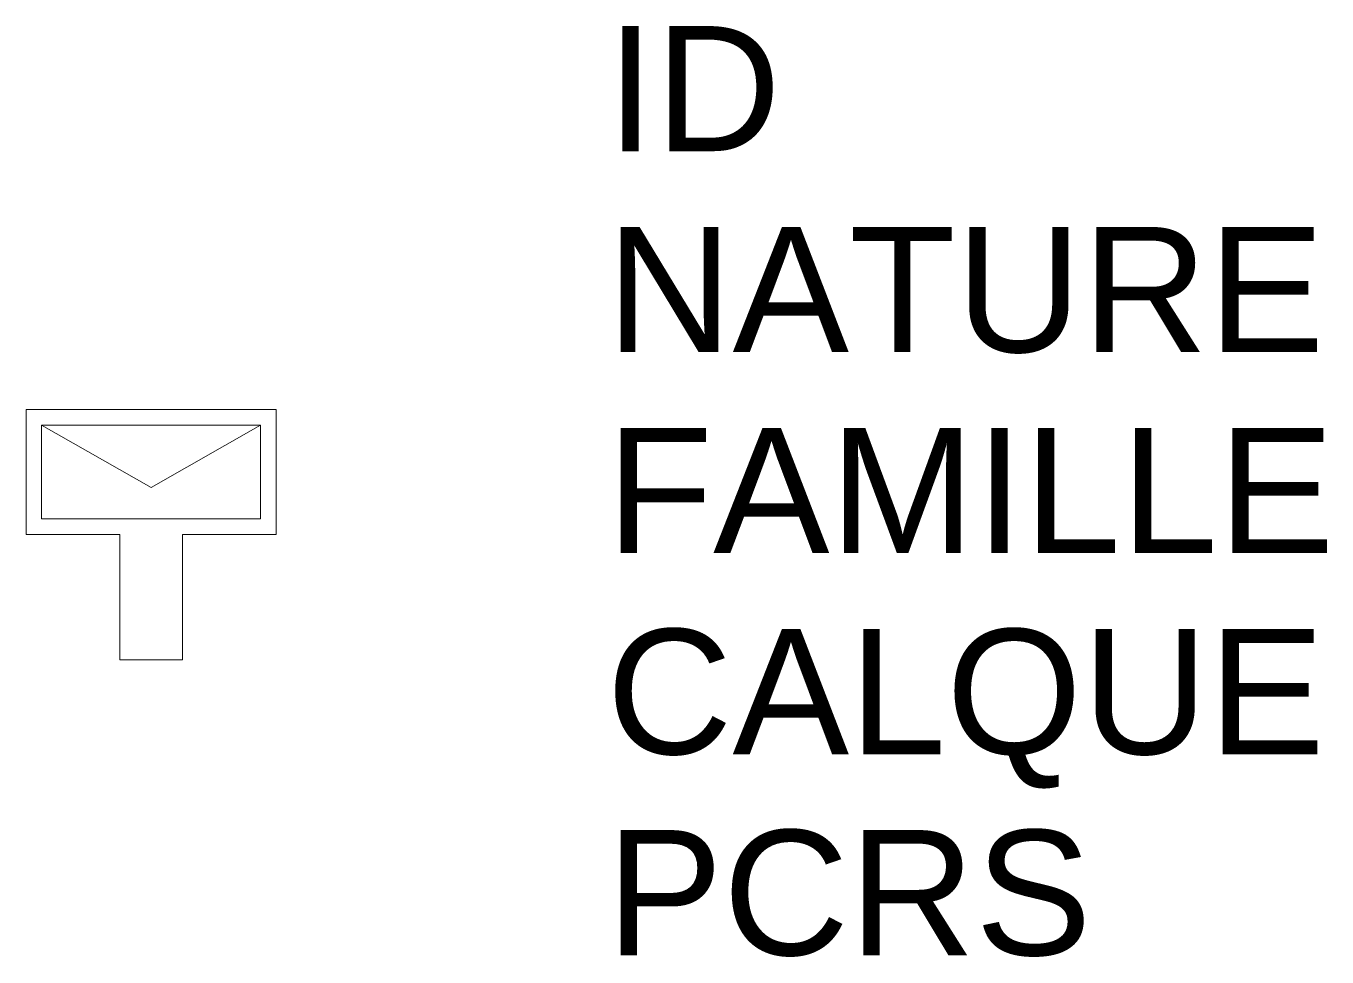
# Model space of a CAD drawing. Header units: metres. Extents: x -0.2 to 1.88, y -0.68 to 0.81.
import ezdxf

# ---------------------------------------------------------------- set-up
doc = ezdxf.new("R2010")
doc.units = ezdxf.units.M
doc.linetypes.add('Socle_Continu', pattern=[2.5, 2.5, 0])
doc.layers.add('TELEC_SCS', color=3, linetype='Socle_Continu', lineweight=13)
doc.styles.get("Standard").update_dxf_attribs({"font": 'arial.ttf'})

msp = doc.modelspace()

# ---------------------------------------------------------------- linework, layer by layer
at = {"layer": 'TELEC_SCS', "linetype": 'Socle_Continu'}
for p, q in [((-0.175, 0.175), (0, 0.075)), ((0, 0.075), (0.175, 0.175))]:
    msp.add_line(p, q, dxfattribs=at)
at = {"layer": 'TELEC_SCS', "linetype": 'Socle_Continu', "flags": 128}
for points in [[(0.2, 0), (0.05, 0), (0.05, -0.2), (-0.05, -0.2), (-0.05, 0), (-0.2, 0), (-0.2, 0.2), (0.2, 0.2)], [(-0.175, 0.025), (-0.175, 0.175), (0.175, 0.175), (0.175, 0.025)]]:
    msp.add_lwpolyline(points, close=True, dxfattribs=at)

# ---------------------------------------------------------------- texts
at = {"layer": 'TELEC_SCS', "linetype": 'Socle_Continu', "flags": 9}
for tag, p, s in [('ID', (0.7281, 0.6128), 'IP_0650'), ('NATURE', (0.7281, 0.2916), 'Boîte aux lettres'), ('FAMILLE', (0.7281, -0.0297), 'Télécommunication'), ('CALQUE', (0.7281, -0.351), 'TELEC_SCS'), ('PCRS', (0.7281, -0.6723), 'HabillageSymbole')]:
    msp.add_attdef(tag, p, s, height=0.2, dxfattribs=at)

doc.saveas('drawing.dxf')
